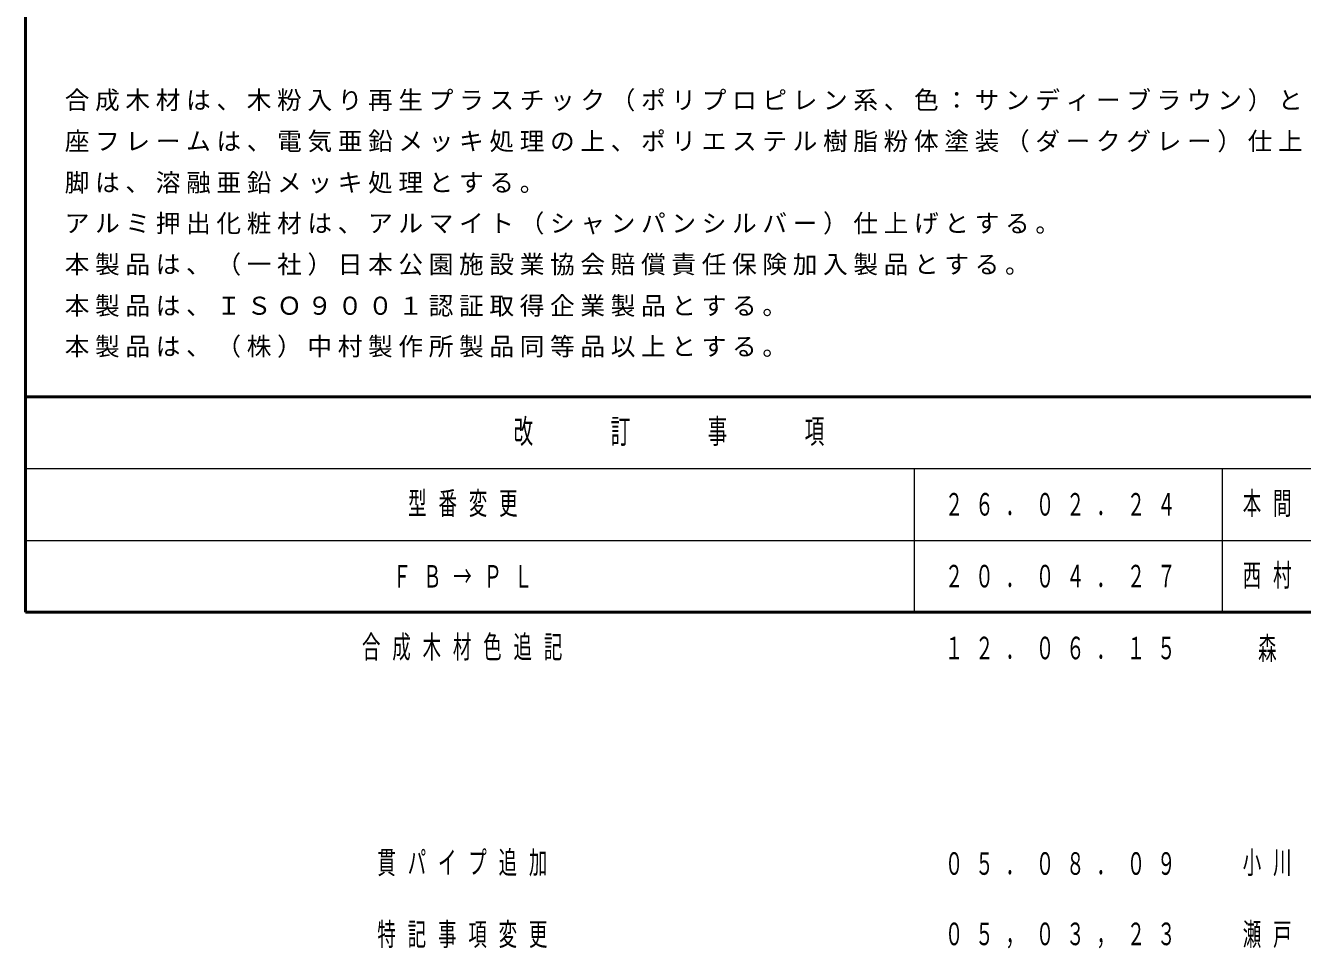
# Model space of a CAD drawing. Units: millimetres on the paper, scale 1:20. Extents: x -365 to 1, y -33 to 257.
# Drawn here: x -365 to -240.7, y -32.8 to 57.2 of the extents above; entities that cross this region are included whole.
import ezdxf
from ezdxf.enums import TextEntityAlignment as Align

# ---------------------------------------------------------------- set-up
doc = ezdxf.new("R2010")
doc.units = ezdxf.units.MM
doc.layers.add('LY_1', color=7, linetype='Continuous', lineweight=25)
doc.layers.add('LY_4', color=7, linetype='Continuous', lineweight=13)
doc.styles.add('ＭＳ ゴシック', font='')
doc.styles.get('ＭＳ ゴシック').set_extended_font_data('MS Gothic')

msp = doc.modelspace()

# ---------------------------------------------------------------- linework, layer by layer
at = {"layer": 'LY_4', "lineweight": 50}
for p, q in [((-365, 257), (-365, 0)), ((-365, 21), (0, 21)), ((-365, 0), (0, 0))]:
    msp.add_line(p, q, dxfattribs=at)
at = {"layer": 'LY_4'}
for p, q in [((-365, 14), (-238.5, 14)), ((-278.5, 14), (-278.5, 0)), ((-248.5, 14), (-248.5, 0)), ((-365, 7), (-238.5, 7))]:
    msp.add_line(p, q, dxfattribs=at)

# ---------------------------------------------------------------- texts
at = {"layer": 'LY_1', "style": 'ＭＳ ゴシック', "width": 0.6}
msp.add_text('森', height=2.199, dxfattribs=at).set_placement((-245, -3.5), align=Align.MIDDLE_LEFT)
at = {"layer": 'LY_1', "style": 'ＭＳ ゴシック'}
for s, insert, char_height, attachment_point in [('\\T1.23;合成木材は、木粉入り再生プラスチック（ポリプロピレン系、色：サンディーブラウン）とし、「再生有機系建材認定基準」適合品とする。', (-361.181, 48.79), 1.76, 7), ('\\T1.23;座フレームは、電気亜鉛メッキ処理の上、ポリエステル樹脂粉体塗装（ダークグレー）仕上げとする。', (-361.181, 44.79), 1.76, 7), ('\\T1.23;脚は、溶融亜鉛メッキ処理とする。', (-361.181, 40.79), 1.76, 7), ('\\T1.23;アルミ押出化粧材は、アルマイト（シャンパンシルバー）仕上げとする。', (-361.181, 36.79), 1.76, 7), ('\\T1.23;本製品は、（一社）日本公園施設業協会賠償責任保険加入製品とする。', (-361.181, 32.79), 1.76, 7), ('\\T1.23;本製品は、ＩＳＯ９００１認証取得企業製品とする。', (-361.181, 28.79), 1.76, 7), ('\\T1.23;本製品は、（株）中村製作所製品同等品以上とする。', (-361.181, 24.79), 1.76, 7), ('\\T1.64;\\W0.6;型番変更', (-327.75, 10.5), 2.199, 4), ('\\T1.64;\\W0.6;２６．０２．２４', (-275.5, 10.5), 2.199, 4), ('\\T1.64;\\W0.6;本間', (-246.5, 10.5), 2.199, 4), ('\\T1.64;\\W0.6;西村', (-246.5, 3.5), 2.199, 4), ('\\T1.64;\\W0.6;ＦＢ→ＰＬ', (-329.25, 3.5), 2.199, 4), ('\\T1.64;\\W0.6;２０．０４．２７', (-275.5, 3.5), 2.199, 4), ('\\T1.64;\\W0.6;合成木材色追記', (-332.25, -3.5), 2.199, 4), ('\\T1.64;\\W0.6;１２．０６．１５', (-275.5, -3.5), 2.199, 4), ('\\T1.64;\\W0.6;貫パイプ追加', (-330.75, -24.5), 2.199, 4), ('\\T1.64;\\W0.6;０５．０８．０９', (-275.5, -24.5), 2.199, 4), ('\\T1.64;\\W0.6;小川', (-246.5, -24.5), 2.199, 4), ('\\T1.64;\\W0.6;特記事項変更', (-330.75, -31.5), 2.199, 4), ('\\T1.64;\\W0.6;０５，０３，２３', (-275.5, -31.5), 2.199, 4), ('\\T1.64;\\W0.6;瀬戸', (-246.5, -31.5), 2.199, 4)]:
    msp.add_mtext(s, dxfattribs=dict(at, insert=insert, char_height=char_height, attachment_point=attachment_point))
at = {"layer": 'LY_4', "color": 4, "insert": (-301.75, 17.5), "char_height": 2.346, "attachment_point": 5, "style": 'ＭＳ ゴシック'}
msp.add_mtext('\\T1.64;\\W0.6;改\u3000\u3000訂\u3000\u3000事\u3000\u3000項', dxfattribs=at)

doc.saveas('drawing.dxf')
